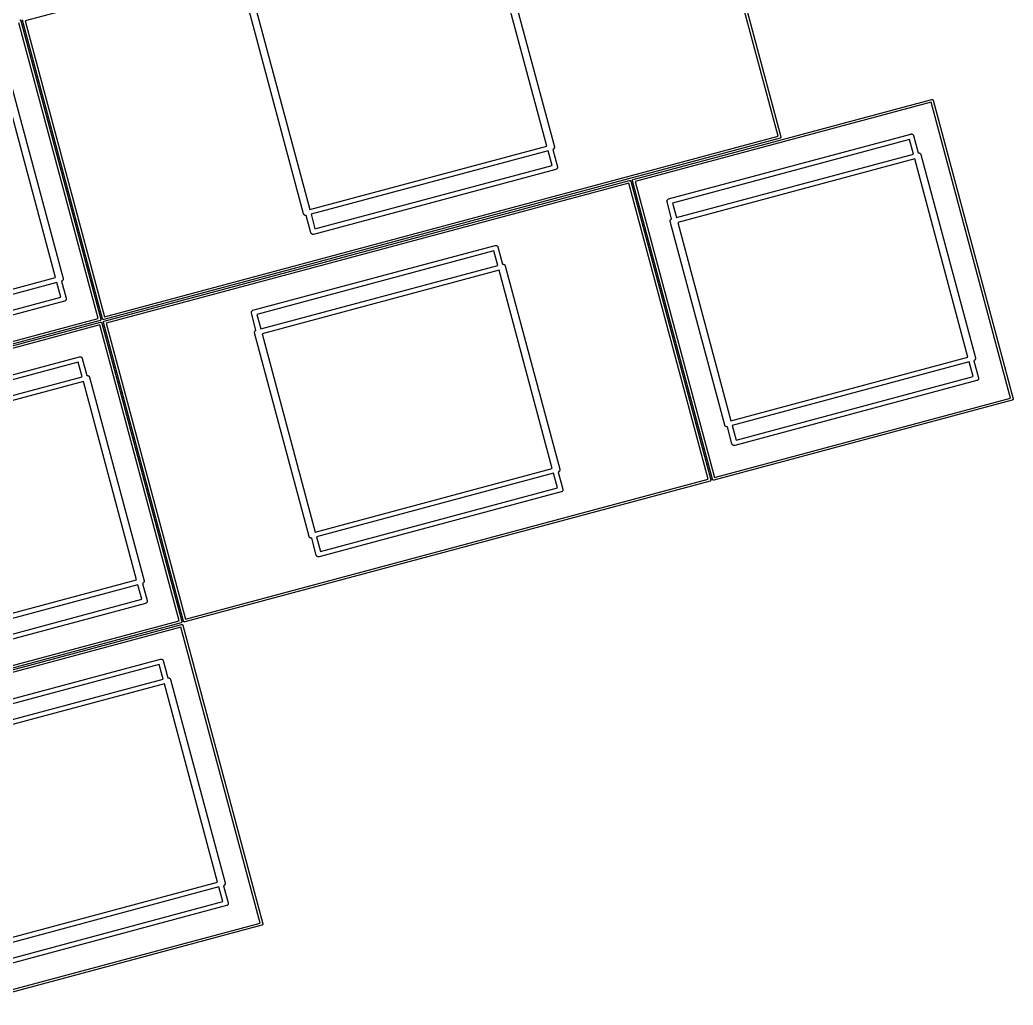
# Model space of a CAD drawing. Extents: x -24 to 329, y -138 to -2.
# Drawn here: x 268.5 to 328.9, y -108.4 to -48.4 of the extents above; entities that cross this region are included whole.
import ezdxf

# ---------------------------------------------------------------- set-up
doc = ezdxf.new("R2010")
doc.units = 0
doc.header["$MEASUREMENT"] = 0
doc.layers.add('BLACK', color=7, linetype='CONTINUOUS')

msp = doc.modelspace()

# ---------------------------------------------------------------- linework, layer by layer
at = {"layer": 'BLACK', "linetype": 'CONTINUOUS'}
for p, q in [((309.814, -37.4784), (268.802, -48.4675)), ((314.639, -55.4868), (309.814, -37.4784)), ((309.939, -37.359), (314.808, -55.5274)), ((300.553, -56.0808), (297.318, -44.0067)), ((297.691, -43.7379), (301.011, -56.1271)), ((285.749, -60.2164), (282.43, -47.8272)), ((282.887, -47.8735), (286.123, -59.9476)), ((273.236, -66.5807), (268.41, -48.5724)), ((268.471, -48.402), (268.478, -48.4037)), ((268.478, -48.4037), (268.484, -48.4043)), ((268.484, -48.4043), (268.49, -48.4072)), ((268.49, -48.4072), (268.497, -48.4089)), ((268.497, -48.4089), (268.503, -48.4128)), ((268.503, -48.4128), (268.509, -48.4157)), ((268.509, -48.4157), (268.513, -48.4205)), ((268.513, -48.4205), (268.519, -48.4244)), ((268.519, -48.4244), (268.523, -48.4299)), ((268.523, -48.4299), (268.528, -48.4347)), ((268.528, -48.4347), (268.531, -48.4408)), ((268.531, -48.4408), (268.534, -48.4464)), ((268.534, -48.4464), (268.536, -48.4529)), ((268.536, -48.4529), (268.536, -48.4529)), ((268.536, -48.4529), (273.404, -66.6213)), ((268.631, -48.4069), (268.633, -48.4004)), ((268.632, -48.4137), (268.631, -48.4069)), ((268.631, -48.4204), (268.632, -48.4137)), ((268.633, -48.4269), (268.631, -48.4204)), ((273.501, -66.5954), (268.633, -48.4269)), ((268.633, -48.4269), (268.633, -48.4269)), ((268.802, -48.4675), (273.627, -66.4759)), ((267.79, -51.75), (271.11, -64.1392)), ((270.652, -64.0929), (267.417, -52.0188)), ((305.816, -58.114), (323.984, -53.2457)), ((323.943, -53.4144), (305.935, -58.2397)), ((328.769, -71.4227), (323.943, -53.4144)), ((323.984, -53.2457), (323.991, -53.244)), ((323.984, -53.2457), (323.984, -53.2457)), ((323.991, -53.244), (323.997, -53.2446)), ((323.997, -53.2446), (324.004, -53.244)), ((324.004, -53.244), (324.011, -53.2457)), ((324.011, -53.2457), (324.017, -53.2463)), ((324.017, -53.2463), (324.023, -53.2492)), ((324.023, -53.2492), (324.03, -53.251)), ((324.03, -53.251), (324.036, -53.2548)), ((324.036, -53.2548), (324.042, -53.2577)), ((324.042, -53.2577), (324.046, -53.2625)), ((324.046, -53.2625), (324.052, -53.2664)), ((324.052, -53.2664), (324.056, -53.2719)), ((324.056, -53.2719), (324.061, -53.2767)), ((324.061, -53.2767), (324.064, -53.2828)), ((324.064, -53.2828), (324.067, -53.2884)), ((324.067, -53.2884), (324.069, -53.2949)), ((324.069, -53.2949), (324.069, -53.2949)), ((324.069, -53.2949), (328.937, -71.4633)), ((314.758, -55.6125), (273.586, -66.6445)), ((273.627, -66.4759), (314.639, -55.4868)), ((307.968, -59.3016), (322.714, -55.3504)), ((314.765, -55.6108), (314.758, -55.6125)), ((314.758, -55.6125), (314.758, -55.6125)), ((314.771, -55.6069), (314.765, -55.6108)), ((314.777, -55.604), (314.771, -55.6069)), ((314.781, -55.5992), (314.777, -55.604)), ((314.787, -55.5954), (314.781, -55.5992)), ((314.791, -55.5898), (314.787, -55.5954)), ((314.796, -55.585), (314.791, -55.5898)), ((314.799, -55.5789), (314.796, -55.585)), ((314.802, -55.5734), (314.799, -55.5789)), ((314.804, -55.5668), (314.802, -55.5734)), ((314.807, -55.5607), (314.804, -55.5668)), ((314.808, -55.5539), (314.807, -55.5607)), ((314.808, -55.5274), (314.808, -55.5274)), ((314.808, -55.5274), (314.809, -55.5339)), ((314.809, -55.5474), (314.808, -55.5539)), ((314.809, -55.5339), (314.809, -55.5407)), ((314.809, -55.5407), (314.809, -55.5474)), ((322.714, -55.3504), (322.727, -55.3469)), ((322.714, -55.3504), (322.714, -55.3504)), ((322.727, -55.3469), (322.74, -55.3481)), ((322.74, -55.3481), (322.753, -55.3469)), ((322.753, -55.3469), (322.766, -55.3504)), ((322.766, -55.3504), (322.779, -55.3515)), ((322.779, -55.3515), (322.792, -55.3572)), ((322.792, -55.3572), (322.804, -55.3606)), ((322.804, -55.3606), (322.815, -55.3683)), ((322.815, -55.3683), (322.827, -55.3739)), ((322.827, -55.3739), (322.837, -55.3833)), ((322.837, -55.3833), (322.848, -55.391)), ((322.848, -55.391), (322.855, -55.4019)), ((322.855, -55.4019), (322.865, -55.4113)), ((322.865, -55.4113), (322.87, -55.4234)), ((322.87, -55.4234), (322.878, -55.4343)), ((322.878, -55.4343), (322.882, -55.4472)), ((322.882, -55.4472), (322.882, -55.4472)), ((322.882, -55.4472), (323.162, -56.4934)), ((286.123, -59.9476), (300.553, -56.0808)), ((300.993, -56.2285), (300.988, -56.2406)), ((301.001, -56.2176), (300.993, -56.2285)), ((301.004, -56.2047), (301.001, -56.2176)), ((301.01, -56.1927), (301.004, -56.2047)), ((301.011, -56.1794), (301.01, -56.1927)), ((301.011, -56.1271), (301.011, -56.1271)), ((301.011, -56.1271), (301.014, -56.14)), ((301.014, -56.1665), (301.011, -56.1794)), ((301.014, -56.14), (301.013, -56.1532)), ((301.013, -56.1532), (301.014, -56.1665)), ((322.634, -55.6824), (308.203, -59.5491)), ((322.872, -56.571), (322.634, -55.6824)), ((300.631, -56.3706), (286.2, -60.2374)), ((300.869, -57.2592), (300.631, -56.3706)), ((300.927, -56.2913), (300.921, -56.2929)), ((300.921, -56.2929), (301.201, -57.3392)), ((300.938, -56.2836), (300.927, -56.2913)), ((300.95, -56.278), (300.938, -56.2836)), ((300.96, -56.2686), (300.95, -56.278)), ((300.97, -56.2609), (300.96, -56.2686)), ((300.978, -56.25), (300.97, -56.2609)), ((300.988, -56.2406), (300.978, -56.25)), ((308.441, -60.4378), (322.872, -56.571)), ((323.162, -56.4934), (323.168, -56.4917)), ((323.168, -56.4917), (323.181, -56.4929)), ((323.181, -56.4929), (323.195, -56.4917)), ((323.195, -56.4917), (323.208, -56.4952)), ((323.208, -56.4952), (323.221, -56.4963)), ((323.221, -56.4963), (323.233, -56.502)), ((323.233, -56.502), (323.246, -56.5054)), ((323.246, -56.5054), (323.257, -56.5131)), ((323.257, -56.5131), (323.269, -56.5187)), ((323.269, -56.5187), (323.278, -56.5281)), ((323.278, -56.5281), (323.289, -56.5358)), ((323.289, -56.5358), (323.297, -56.5467)), ((323.297, -56.5467), (323.306, -56.5561)), ((323.306, -56.5561), (323.312, -56.5682)), ((323.312, -56.5682), (323.319, -56.5791)), ((323.319, -56.5791), (323.323, -56.592)), ((323.323, -56.592), (323.323, -56.592)), ((323.323, -56.592), (326.643, -68.9812)), ((286.438, -61.126), (300.869, -57.2592)), ((301.191, -57.4297), (301.183, -57.4406)), ((301.194, -57.4168), (301.191, -57.4297)), ((301.2, -57.4047), (301.194, -57.4168)), ((301.201, -57.3915), (301.2, -57.4047)), ((301.201, -57.3392), (301.201, -57.3392)), ((301.201, -57.3392), (301.205, -57.352)), ((301.205, -57.3786), (301.201, -57.3915)), ((301.205, -57.352), (301.204, -57.3653)), ((301.204, -57.3653), (301.205, -57.3786)), ((322.95, -56.8608), (308.519, -60.7276)), ((326.185, -68.9349), (322.95, -56.8608)), ((301.104, -57.5068), (286.358, -61.458)), ((301.117, -57.5034), (301.104, -57.5068)), ((301.104, -57.5068), (301.104, -57.5068)), ((301.128, -57.4957), (301.117, -57.5034)), ((301.14, -57.4901), (301.128, -57.4957)), ((301.15, -57.4807), (301.14, -57.4901)), ((301.161, -57.473), (301.15, -57.4807)), ((301.168, -57.4621), (301.161, -57.473)), ((301.178, -57.4527), (301.168, -57.4621)), ((301.183, -57.4406), (301.178, -57.4527)), ((273.613, -66.7427), (305.584, -58.1759)), ((305.544, -58.3446), (273.732, -66.8684)), ((310.369, -76.3529), (305.544, -58.3446)), ((305.584, -58.1759), (305.591, -58.1742)), ((305.584, -58.1759), (305.584, -58.1759)), ((305.591, -58.1742), (305.598, -58.1748)), ((305.598, -58.1748), (305.604, -58.1742)), ((305.604, -58.1742), (305.611, -58.1759)), ((305.611, -58.1759), (305.618, -58.1765)), ((305.618, -58.1765), (305.624, -58.1794)), ((305.624, -58.1794), (305.63, -58.1811)), ((305.63, -58.1811), (305.636, -58.185)), ((305.636, -58.185), (305.642, -58.1879)), ((305.642, -58.1879), (305.647, -58.1927)), ((305.647, -58.1927), (305.652, -58.1965)), ((305.652, -58.1965), (305.656, -58.2021)), ((305.656, -58.2021), (305.661, -58.2069)), ((305.661, -58.2069), (305.664, -58.213)), ((305.664, -58.213), (305.668, -58.2186)), ((305.668, -58.2186), (305.669, -58.2251)), ((305.669, -58.2251), (305.669, -58.2251)), ((305.669, -58.2251), (310.538, -76.3935)), ((305.765, -58.1791), (305.766, -58.1726)), ((305.765, -58.1858), (305.765, -58.1791)), ((305.765, -58.1926), (305.765, -58.1858)), ((305.766, -58.1991), (305.765, -58.1926)), ((305.766, -58.1726), (305.767, -58.1658)), ((310.635, -76.3675), (305.766, -58.1991)), ((305.766, -58.1991), (305.766, -58.1991)), ((305.767, -58.1658), (305.77, -58.1597)), ((305.77, -58.1597), (305.772, -58.1531)), ((305.772, -58.1531), (305.775, -58.1476)), ((305.775, -58.1476), (305.778, -58.1415)), ((305.778, -58.1415), (305.783, -58.1367)), ((305.783, -58.1367), (305.787, -58.1311)), ((305.787, -58.1311), (305.793, -58.1272)), ((305.793, -58.1272), (305.797, -58.1225)), ((305.797, -58.1225), (305.803, -58.1196)), ((305.803, -58.1196), (305.809, -58.1157)), ((305.809, -58.1157), (305.816, -58.114)), ((305.816, -58.114), (305.816, -58.114)), ((305.935, -58.2397), (310.76, -76.2481)), ((307.868, -59.4298), (307.871, -59.4169)), ((307.869, -59.4431), (307.868, -59.4298)), ((307.868, -59.4563), (307.869, -59.4431)), ((307.871, -59.4692), (307.868, -59.4563)), ((307.871, -59.4169), (307.872, -59.4037)), ((308.151, -60.5154), (307.871, -59.4692)), ((307.871, -59.4692), (307.871, -59.4692)), ((307.872, -59.4037), (307.878, -59.3916)), ((307.878, -59.3916), (307.881, -59.3787)), ((307.881, -59.3787), (307.889, -59.3678)), ((307.889, -59.3678), (307.895, -59.3557)), ((307.895, -59.3557), (307.904, -59.3463)), ((307.904, -59.3463), (307.912, -59.3354)), ((307.912, -59.3354), (307.923, -59.3277)), ((307.923, -59.3277), (307.932, -59.3183)), ((307.932, -59.3183), (307.944, -59.3127)), ((307.944, -59.3127), (307.955, -59.305)), ((307.955, -59.305), (307.968, -59.3016)), ((307.968, -59.3016), (307.968, -59.3016)), ((308.203, -59.5491), (308.441, -60.4378)), ((285.753, -60.2293), (285.749, -60.2164)), ((285.749, -60.2164), (285.749, -60.2164)), ((285.76, -60.2402), (285.753, -60.2293)), ((285.766, -60.2523), (285.76, -60.2402)), ((285.776, -60.2617), (285.766, -60.2523)), ((285.783, -60.2726), (285.776, -60.2617)), ((285.794, -60.2803), (285.783, -60.2726)), ((285.804, -60.2897), (285.794, -60.2803)), ((285.816, -60.2953), (285.804, -60.2897)), ((285.827, -60.303), (285.816, -60.2953)), ((285.839, -60.3064), (285.827, -60.303)), ((285.851, -60.3121), (285.839, -60.3064)), ((285.865, -60.3132), (285.851, -60.3121)), ((285.878, -60.3167), (285.865, -60.3132)), ((285.891, -60.3155), (285.878, -60.3167)), ((285.904, -60.3167), (285.891, -60.3155)), ((285.91, -60.315), (285.904, -60.3167)), ((286.191, -61.3612), (285.91, -60.315)), ((286.2, -60.2374), (286.438, -61.126)), ((308.058, -60.6419), (308.061, -60.629)), ((308.059, -60.6551), (308.058, -60.6419)), ((308.058, -60.6684), (308.059, -60.6551)), ((308.061, -60.6813), (308.058, -60.6684)), ((308.061, -60.629), (308.062, -60.6157)), ((311.381, -73.0705), (308.061, -60.6813)), ((308.061, -60.6813), (308.061, -60.6813)), ((308.062, -60.6157), (308.068, -60.6036)), ((308.068, -60.6036), (308.071, -60.5908)), ((308.071, -60.5908), (308.079, -60.5799)), ((308.079, -60.5799), (308.085, -60.5678)), ((308.085, -60.5678), (308.094, -60.5584)), ((308.094, -60.5584), (308.102, -60.5474)), ((308.102, -60.5474), (308.113, -60.5398)), ((308.113, -60.5398), (308.122, -60.5304)), ((308.122, -60.5304), (308.134, -60.5248)), ((308.134, -60.5248), (308.145, -60.5171)), ((308.145, -60.5171), (308.151, -60.5154)), ((308.519, -60.7276), (311.754, -72.8016)), ((286.194, -61.3741), (286.191, -61.3612)), ((286.191, -61.3612), (286.191, -61.3612)), ((286.202, -61.385), (286.194, -61.3741)), ((286.207, -61.3971), (286.202, -61.385)), ((286.217, -61.4065), (286.207, -61.3971)), ((286.225, -61.4174), (286.217, -61.4065)), ((286.235, -61.4251), (286.225, -61.4174)), ((286.245, -61.4345), (286.235, -61.4251)), ((286.257, -61.4401), (286.245, -61.4345)), ((286.268, -61.4478), (286.257, -61.4401)), ((286.281, -61.4512), (286.268, -61.4478)), ((286.293, -61.4568), (286.281, -61.4512)), ((286.306, -61.458), (286.293, -61.4568)), ((286.319, -61.4614), (286.306, -61.458)), ((286.332, -61.4603), (286.319, -61.4614)), ((286.345, -61.4614), (286.332, -61.4603)), ((286.358, -61.458), (286.345, -61.4614)), ((286.358, -61.458), (286.358, -61.458)), ((282.667, -66.081), (297.413, -62.1298)), ((297.413, -62.1298), (297.426, -62.1264)), ((297.413, -62.1298), (297.413, -62.1298)), ((297.426, -62.1264), (297.439, -62.1275)), ((297.439, -62.1275), (297.452, -62.1264)), ((297.452, -62.1264), (297.465, -62.1298)), ((297.465, -62.1298), (297.478, -62.131)), ((297.478, -62.131), (297.49, -62.1366)), ((297.49, -62.1366), (297.503, -62.1401)), ((297.503, -62.1401), (297.514, -62.1477)), ((297.514, -62.1477), (297.526, -62.1533)), ((297.526, -62.1533), (297.536, -62.1628)), ((297.536, -62.1628), (297.547, -62.1704)), ((297.547, -62.1704), (297.554, -62.1813)), ((297.554, -62.1813), (297.564, -62.1908)), ((297.564, -62.1908), (297.569, -62.2028)), ((297.569, -62.2028), (297.577, -62.2137)), ((297.577, -62.2137), (297.58, -62.2266)), ((297.58, -62.2266), (297.58, -62.2266)), ((297.58, -62.2266), (297.861, -63.2728)), ((297.333, -62.4618), (282.902, -66.3286)), ((297.571, -63.3505), (297.333, -62.4618)), ((283.14, -67.2172), (297.571, -63.3505)), ((297.861, -63.2728), (297.867, -63.2712)), ((297.867, -63.2712), (297.88, -63.2723)), ((297.88, -63.2723), (297.893, -63.2712)), ((297.893, -63.2712), (297.906, -63.2746)), ((297.906, -63.2746), (297.92, -63.2758)), ((297.92, -63.2758), (297.932, -63.2814)), ((297.932, -63.2814), (297.945, -63.2849)), ((297.945, -63.2849), (297.955, -63.2925)), ((297.955, -63.2925), (297.968, -63.2981)), ((297.968, -63.2981), (297.977, -63.3076)), ((297.977, -63.3076), (297.988, -63.3152)), ((297.988, -63.3152), (297.995, -63.3261)), ((297.995, -63.3261), (298.005, -63.3355)), ((298.005, -63.3355), (298.011, -63.3476)), ((298.011, -63.3476), (298.018, -63.3585)), ((298.018, -63.3585), (298.022, -63.3714)), ((298.022, -63.3714), (298.022, -63.3714)), ((298.022, -63.3714), (301.341, -75.7606)), ((297.649, -63.6403), (283.218, -67.507)), ((300.884, -75.7143), (297.649, -63.6403)), ((256.221, -67.9596), (270.652, -64.0929)), ((270.73, -64.3827), (256.299, -68.2494)), ((270.968, -65.2713), (270.73, -64.3827)), ((271.026, -64.3033), (271.019, -64.305)), ((271.019, -64.305), (271.3, -65.3512)), ((271.037, -64.2957), (271.026, -64.3033)), ((271.049, -64.2901), (271.037, -64.2957)), ((271.058, -64.2806), (271.049, -64.2901)), ((271.069, -64.273), (271.058, -64.2806)), ((271.077, -64.2621), (271.069, -64.273)), ((271.086, -64.2527), (271.077, -64.2621)), ((271.092, -64.2406), (271.086, -64.2527)), ((271.099, -64.2297), (271.092, -64.2406)), ((271.103, -64.2168), (271.099, -64.2297)), ((271.108, -64.2047), (271.103, -64.2168)), ((271.11, -64.1914), (271.108, -64.2047)), ((271.11, -64.1392), (271.11, -64.1392)), ((271.11, -64.1392), (271.113, -64.152)), ((271.113, -64.1786), (271.11, -64.1914)), ((271.113, -64.152), (271.112, -64.1653)), ((271.112, -64.1653), (271.113, -64.1786)), ((256.537, -69.1381), (270.968, -65.2713)), ((271.203, -65.5189), (256.457, -69.4701)), ((271.216, -65.5154), (271.203, -65.5189)), ((271.203, -65.5189), (271.203, -65.5189)), ((271.227, -65.5078), (271.216, -65.5154)), ((271.239, -65.5021), (271.227, -65.5078)), ((271.248, -65.4927), (271.239, -65.5021)), ((271.259, -65.4851), (271.248, -65.4927)), ((271.267, -65.4742), (271.259, -65.4851)), ((271.276, -65.4647), (271.267, -65.4742)), ((271.282, -65.4527), (271.276, -65.4647)), ((271.29, -65.4417), (271.282, -65.4527)), ((271.293, -65.4289), (271.29, -65.4417)), ((271.299, -65.4168), (271.293, -65.4289)), ((271.3, -65.4035), (271.299, -65.4168)), ((271.3, -65.3512), (271.3, -65.3512)), ((271.3, -65.3512), (271.303, -65.3641)), ((271.303, -65.3907), (271.3, -65.4035)), ((271.303, -65.3641), (271.302, -65.3774)), ((271.302, -65.3774), (271.303, -65.3907)), ((282.566, -66.2092), (282.57, -66.1964)), ((282.568, -66.2225), (282.566, -66.2092)), ((282.566, -66.2358), (282.568, -66.2225)), ((282.57, -66.2487), (282.566, -66.2358)), ((282.57, -66.1964), (282.571, -66.1831)), ((282.85, -67.2949), (282.57, -66.2487)), ((282.57, -66.2487), (282.57, -66.2487)), ((282.571, -66.1831), (282.577, -66.171)), ((282.577, -66.171), (282.58, -66.1581)), ((282.58, -66.1581), (282.588, -66.1472)), ((282.588, -66.1472), (282.593, -66.1352)), ((282.593, -66.1352), (282.603, -66.1257)), ((282.603, -66.1257), (282.61, -66.1148)), ((282.61, -66.1148), (282.621, -66.1072)), ((282.621, -66.1072), (282.631, -66.0978)), ((282.631, -66.0978), (282.643, -66.0921)), ((282.643, -66.0921), (282.654, -66.0845)), ((282.654, -66.0845), (282.667, -66.081)), ((282.667, -66.081), (282.667, -66.081)), ((282.902, -66.3286), (283.14, -67.2172)), ((273.355, -66.7065), (255.187, -71.5747)), ((255.213, -71.6728), (273.382, -66.8046)), ((255.227, -71.4061), (273.236, -66.5807)), ((273.341, -66.9733), (255.333, -71.7986)), ((278.166, -84.9816), (273.341, -66.9733)), ((273.362, -66.7047), (273.355, -66.7065)), ((273.355, -66.7065), (273.355, -66.7065)), ((273.367, -66.7009), (273.362, -66.7047)), ((273.373, -66.698), (273.367, -66.7009)), ((273.378, -66.6932), (273.373, -66.698)), ((273.384, -66.6893), (273.378, -66.6932)), ((273.382, -66.8046), (273.388, -66.8029)), ((273.382, -66.8046), (273.382, -66.8046)), ((273.388, -66.6838), (273.384, -66.6893)), ((273.392, -66.679), (273.388, -66.6838)), ((273.388, -66.8029), (273.395, -66.8035)), ((273.395, -66.6729), (273.392, -66.679)), ((273.399, -66.6673), (273.395, -66.6729)), ((273.395, -66.8035), (273.402, -66.8029)), ((273.401, -66.6608), (273.399, -66.6673)), ((273.404, -66.6546), (273.401, -66.6608)), ((273.402, -66.8029), (273.408, -66.8046)), ((273.404, -66.6213), (273.404, -66.6213)), ((273.404, -66.6213), (273.406, -66.6279)), ((273.406, -66.6414), (273.404, -66.6479)), ((273.404, -66.6479), (273.404, -66.6546)), ((273.406, -66.6279), (273.406, -66.6346)), ((273.406, -66.6346), (273.406, -66.6414)), ((273.408, -66.8046), (273.415, -66.8052)), ((273.415, -66.8052), (273.421, -66.8081)), ((273.421, -66.8081), (273.428, -66.8098)), ((273.428, -66.8098), (273.433, -66.8137)), ((273.433, -66.8137), (273.439, -66.8166)), ((273.439, -66.8166), (273.444, -66.8214)), ((273.444, -66.8214), (273.45, -66.8252)), ((273.45, -66.8252), (273.453, -66.8308)), ((273.453, -66.8308), (273.458, -66.8356)), ((273.458, -66.8356), (273.461, -66.8417)), ((273.461, -66.8417), (273.465, -66.8473)), ((273.465, -66.8473), (273.467, -66.8538)), ((273.467, -66.8538), (273.467, -66.8538)), ((273.467, -66.8538), (278.335, -85.0222)), ((273.503, -66.6019), (273.501, -66.5954)), ((273.501, -66.5954), (273.501, -66.5954)), ((273.507, -66.6074), (273.503, -66.6019)), ((273.51, -66.6136), (273.507, -66.6074)), ((273.515, -66.6184), (273.51, -66.6136)), ((273.518, -66.6239), (273.515, -66.6184)), ((273.524, -66.6278), (273.518, -66.6239)), ((273.529, -66.6326), (273.524, -66.6278)), ((273.535, -66.6354), (273.529, -66.6326)), ((273.541, -66.6393), (273.535, -66.6354)), ((273.547, -66.6411), (273.541, -66.6393)), ((273.553, -66.6439), (273.547, -66.6411)), ((273.56, -66.6445), (273.553, -66.6439)), ((273.566, -66.6463), (273.56, -66.6445)), ((273.562, -66.8078), (273.564, -66.8013)), ((273.562, -66.8145), (273.562, -66.8078)), ((273.562, -66.8213), (273.562, -66.8145)), ((273.564, -66.8278), (273.562, -66.8213)), ((273.564, -66.7945), (273.567, -66.7884)), ((273.564, -66.8013), (273.564, -66.7945)), ((278.432, -84.9962), (273.564, -66.8278)), ((273.564, -66.8278), (273.564, -66.8278)), ((273.573, -66.6457), (273.566, -66.6463)), ((273.567, -66.7884), (273.569, -66.7818)), ((273.569, -66.7818), (273.573, -66.7763)), ((273.58, -66.6463), (273.573, -66.6457)), ((273.573, -66.7763), (273.576, -66.7702)), ((273.576, -66.7702), (273.58, -66.7654)), ((273.586, -66.6445), (273.58, -66.6463)), ((273.58, -66.7654), (273.584, -66.7598)), ((273.584, -66.7598), (273.59, -66.756)), ((273.586, -66.6445), (273.586, -66.6445)), ((273.59, -66.756), (273.595, -66.7512)), ((273.595, -66.7512), (273.601, -66.7483)), ((273.601, -66.7483), (273.606, -66.7444)), ((273.606, -66.7444), (273.613, -66.7427)), ((273.613, -66.7427), (273.613, -66.7427)), ((273.732, -66.8684), (278.558, -84.8768)), ((282.757, -67.4213), (282.76, -67.4085)), ((282.758, -67.4346), (282.757, -67.4213)), ((282.757, -67.4479), (282.758, -67.4346)), ((282.76, -67.4607), (282.757, -67.4479)), ((282.76, -67.4085), (282.761, -67.3952)), ((286.08, -79.8499), (282.76, -67.4607)), ((282.76, -67.4607), (282.76, -67.4607)), ((282.761, -67.3952), (282.767, -67.3831)), ((282.767, -67.3831), (282.77, -67.3702)), ((282.77, -67.3702), (282.778, -67.3593)), ((282.778, -67.3593), (282.784, -67.3472)), ((282.784, -67.3472), (282.793, -67.3378)), ((282.793, -67.3378), (282.801, -67.3269)), ((282.801, -67.3269), (282.812, -67.3192)), ((282.812, -67.3192), (282.821, -67.3098)), ((282.821, -67.3098), (282.833, -67.3042)), ((282.833, -67.3042), (282.844, -67.2966)), ((282.844, -67.2966), (282.85, -67.2949)), ((283.218, -67.507), (286.453, -79.5811)), ((257.365, -72.8605), (272.111, -68.9093)), ((272.111, -68.9093), (272.124, -68.9058)), ((272.111, -68.9093), (272.111, -68.9093)), ((272.124, -68.9058), (272.138, -68.907)), ((272.138, -68.907), (272.151, -68.9058)), ((272.151, -68.9058), (272.164, -68.9093)), ((272.164, -68.9093), (272.177, -68.9104)), ((272.177, -68.9104), (272.189, -68.9161)), ((272.189, -68.9161), (272.202, -68.9195)), ((272.202, -68.9195), (272.213, -68.9272)), ((272.032, -69.2413), (257.601, -73.108)), ((272.27, -70.1299), (272.032, -69.2413)), ((272.213, -68.9272), (272.225, -68.9328)), ((272.225, -68.9328), (272.234, -68.9422)), ((272.234, -68.9422), (272.245, -68.9499)), ((272.245, -68.9499), (272.253, -68.9608)), ((272.253, -68.9608), (272.262, -68.9702)), ((272.262, -68.9702), (272.268, -68.9823)), ((272.268, -68.9823), (272.276, -68.9932)), ((272.276, -68.9932), (272.279, -69.0061)), ((272.279, -69.0061), (272.279, -69.0061)), ((272.279, -69.0061), (272.559, -70.0523)), ((311.754, -72.8016), (326.185, -68.9349)), ((326.263, -69.2247), (311.832, -73.0914)), ((326.501, -70.1133), (326.263, -69.2247)), ((326.559, -69.1453), (326.552, -69.147)), ((326.552, -69.147), (326.833, -70.1932)), ((326.57, -69.1377), (326.559, -69.1453)), ((326.582, -69.1321), (326.57, -69.1377)), ((326.591, -69.1226), (326.582, -69.1321)), ((326.602, -69.115), (326.591, -69.1226)), ((326.61, -69.1041), (326.602, -69.115)), ((326.619, -69.0947), (326.61, -69.1041)), ((326.625, -69.0826), (326.619, -69.0947)), ((326.632, -69.0717), (326.625, -69.0826)), ((326.636, -69.0588), (326.632, -69.0717)), ((326.641, -69.0467), (326.636, -69.0588)), ((326.643, -69.0334), (326.641, -69.0467)), ((326.643, -68.9812), (326.643, -68.9812)), ((326.643, -68.9812), (326.646, -68.994)), ((326.646, -69.0206), (326.643, -69.0334)), ((326.646, -68.994), (326.645, -69.0073)), ((326.645, -69.0073), (326.646, -69.0206)), ((257.839, -73.9967), (272.27, -70.1299)), ((272.559, -70.0523), (272.566, -70.0506)), ((272.566, -70.0506), (272.579, -70.0518)), ((272.579, -70.0518), (272.592, -70.0506)), ((272.592, -70.0506), (272.605, -70.0541)), ((272.605, -70.0541), (272.618, -70.0552)), ((272.618, -70.0552), (272.63, -70.0608)), ((272.63, -70.0608), (272.643, -70.0643)), ((272.643, -70.0643), (272.654, -70.0719)), ((272.654, -70.0719), (272.666, -70.0776)), ((272.666, -70.0776), (272.676, -70.087)), ((272.676, -70.087), (272.687, -70.0946)), ((272.687, -70.0946), (272.694, -70.1056)), ((272.694, -70.1056), (272.704, -70.115)), ((272.704, -70.115), (272.709, -70.127)), ((272.709, -70.127), (272.717, -70.138)), ((312.07, -73.9801), (326.501, -70.1133)), ((272.347, -70.4197), (257.916, -74.2865)), ((275.583, -82.4938), (272.347, -70.4197)), ((272.717, -70.138), (272.72, -70.1508)), ((272.72, -70.1508), (272.72, -70.1508)), ((272.72, -70.1508), (276.04, -82.54)), ((326.736, -70.3609), (311.99, -74.3121)), ((326.749, -70.3574), (326.736, -70.3609)), ((326.736, -70.3609), (326.736, -70.3609)), ((326.76, -70.3498), (326.749, -70.3574)), ((326.772, -70.3442), (326.76, -70.3498)), ((326.781, -70.3347), (326.772, -70.3442)), ((326.792, -70.3271), (326.781, -70.3347)), ((326.8, -70.3162), (326.792, -70.3271)), ((326.809, -70.3067), (326.8, -70.3162)), ((326.815, -70.2947), (326.809, -70.3067)), ((326.822, -70.2838), (326.815, -70.2947)), ((326.826, -70.2709), (326.822, -70.2838)), ((326.832, -70.2588), (326.826, -70.2709)), ((326.833, -70.2455), (326.832, -70.2588)), ((326.833, -70.1932), (326.833, -70.1932)), ((326.833, -70.1932), (326.836, -70.2061)), ((326.836, -70.2327), (326.833, -70.2455)), ((326.836, -70.2061), (326.835, -70.2194)), ((326.835, -70.2194), (326.836, -70.2327)), ((328.888, -71.5485), (310.72, -76.4167)), ((310.76, -76.2481), (328.769, -71.4227)), ((328.895, -71.5467), (328.888, -71.5485)), ((328.888, -71.5485), (328.888, -71.5485)), ((328.9, -71.5429), (328.895, -71.5467)), ((328.906, -71.54), (328.9, -71.5429)), ((328.911, -71.5352), (328.906, -71.54)), ((328.917, -71.5313), (328.911, -71.5352)), ((328.921, -71.5258), (328.917, -71.5313)), ((328.925, -71.521), (328.921, -71.5258)), ((328.928, -71.5149), (328.925, -71.521)), ((328.932, -71.5093), (328.928, -71.5149)), ((328.934, -71.5028), (328.932, -71.5093)), ((328.937, -71.4966), (328.934, -71.5028)), ((328.937, -71.4633), (328.937, -71.4633)), ((328.937, -71.4633), (328.939, -71.4699)), ((328.939, -71.4834), (328.937, -71.4899)), ((328.937, -71.4899), (328.937, -71.4966)), ((328.939, -71.4699), (328.939, -71.4766)), ((328.939, -71.4766), (328.939, -71.4834)), ((311.384, -73.0834), (311.381, -73.0705)), ((311.381, -73.0705), (311.381, -73.0705)), ((311.392, -73.0943), (311.384, -73.0834)), ((311.398, -73.1064), (311.392, -73.0943)), ((311.407, -73.1158), (311.398, -73.1064)), ((311.415, -73.1267), (311.407, -73.1158)), ((311.426, -73.1343), (311.415, -73.1267)), ((311.435, -73.1438), (311.426, -73.1343)), ((311.447, -73.1494), (311.435, -73.1438)), ((311.458, -73.157), (311.447, -73.1494)), ((311.471, -73.1605), (311.458, -73.157)), ((311.832, -73.0914), (312.07, -73.9801)), ((311.483, -73.1661), (311.471, -73.1605)), ((311.496, -73.1673), (311.483, -73.1661)), ((311.509, -73.1707), (311.496, -73.1673)), ((311.522, -73.1696), (311.509, -73.1707)), ((311.536, -73.1707), (311.522, -73.1696)), ((311.542, -73.1691), (311.536, -73.1707)), ((311.822, -74.2153), (311.542, -73.1691)), ((311.826, -74.2282), (311.822, -74.2153)), ((311.822, -74.2153), (311.822, -74.2153)), ((311.833, -74.2391), (311.826, -74.2282)), ((311.839, -74.2511), (311.833, -74.2391)), ((311.848, -74.2606), (311.839, -74.2511)), ((311.856, -74.2715), (311.848, -74.2606)), ((311.867, -74.2791), (311.856, -74.2715)), ((311.876, -74.2886), (311.867, -74.2791)), ((311.888, -74.2942), (311.876, -74.2886)), ((311.899, -74.3018), (311.888, -74.2942)), ((311.912, -74.3053), (311.899, -74.3018)), ((311.924, -74.3109), (311.912, -74.3053)), ((311.938, -74.3121), (311.924, -74.3109)), ((311.95, -74.3155), (311.938, -74.3121)), ((311.964, -74.3144), (311.95, -74.3155)), ((311.977, -74.3155), (311.964, -74.3144)), ((311.99, -74.3121), (311.977, -74.3155)), ((311.99, -74.3121), (311.99, -74.3121)), ((286.453, -79.5811), (300.884, -75.7143)), ((300.961, -76.0041), (286.53, -79.8709)), ((301.2, -76.8928), (300.961, -76.0041)), ((301.257, -75.9248), (301.251, -75.9265)), ((301.251, -75.9265), (301.531, -76.9727)), ((301.268, -75.9172), (301.257, -75.9248)), ((301.28, -75.9115), (301.268, -75.9172)), ((301.29, -75.9021), (301.28, -75.9115)), ((301.301, -75.8945), (301.29, -75.9021)), ((301.308, -75.8835), (301.301, -75.8945)), ((301.318, -75.8741), (301.308, -75.8835)), ((301.323, -75.862), (301.318, -75.8741)), ((301.331, -75.8511), (301.323, -75.862)), ((301.335, -75.8383), (301.331, -75.8511)), ((301.34, -75.8262), (301.335, -75.8383)), ((301.341, -75.8129), (301.34, -75.8262)), ((301.341, -75.7606), (301.341, -75.7606)), ((301.341, -75.7606), (301.345, -75.7735)), ((301.345, -75.8), (301.341, -75.8129)), ((301.345, -75.7735), (301.344, -75.7868)), ((301.344, -75.7868), (301.345, -75.8)), ((310.489, -76.4787), (278.517, -85.0454)), ((278.558, -84.8768), (310.369, -76.3529)), ((310.495, -76.4769), (310.489, -76.4787)), ((310.489, -76.4787), (310.489, -76.4787)), ((310.501, -76.473), (310.495, -76.4769)), ((310.507, -76.4702), (310.501, -76.473)), ((310.512, -76.4654), (310.507, -76.4702)), ((310.517, -76.4615), (310.512, -76.4654)), ((310.521, -76.456), (310.517, -76.4615)), ((310.526, -76.4512), (310.521, -76.456)), ((310.529, -76.445), (310.526, -76.4512)), ((310.532, -76.4395), (310.529, -76.445)), ((310.534, -76.433), (310.532, -76.4395)), ((310.537, -76.4268), (310.534, -76.433)), ((310.538, -76.4201), (310.537, -76.4268)), ((310.538, -76.3935), (310.538, -76.3935)), ((310.538, -76.3935), (310.539, -76.4001)), ((310.539, -76.4135), (310.538, -76.4201)), ((310.539, -76.4001), (310.539, -76.4068)), ((310.539, -76.4068), (310.539, -76.4135)), ((310.636, -76.3741), (310.635, -76.3675)), ((310.635, -76.3675), (310.635, -76.3675)), ((310.64, -76.3796), (310.636, -76.3741)), ((310.643, -76.3858), (310.64, -76.3796)), ((310.648, -76.3906), (310.643, -76.3858)), ((310.652, -76.3961), (310.648, -76.3906)), ((310.657, -76.4), (310.652, -76.3961)), ((310.662, -76.4048), (310.657, -76.4)), ((310.668, -76.4076), (310.662, -76.4048)), ((310.674, -76.4115), (310.668, -76.4076)), ((310.68, -76.4133), (310.674, -76.4115)), ((310.686, -76.4161), (310.68, -76.4133)), ((310.693, -76.4167), (310.686, -76.4161)), ((310.7, -76.4185), (310.693, -76.4167)), ((310.706, -76.4179), (310.7, -76.4185)), ((310.713, -76.4185), (310.706, -76.4179)), ((310.72, -76.4167), (310.713, -76.4185)), ((310.72, -76.4167), (310.72, -76.4167)), ((301.435, -77.1403), (286.689, -81.0915)), ((286.769, -80.7595), (301.2, -76.8928)), ((301.448, -77.1369), (301.435, -77.1403)), ((301.435, -77.1403), (301.435, -77.1403)), ((301.458, -77.1292), (301.448, -77.1369)), ((301.471, -77.1236), (301.458, -77.1292)), ((301.48, -77.1142), (301.471, -77.1236)), ((301.491, -77.1065), (301.48, -77.1142)), ((301.499, -77.0956), (301.491, -77.1065)), ((301.508, -77.0862), (301.499, -77.0956)), ((301.514, -77.0741), (301.508, -77.0862)), ((301.521, -77.0632), (301.514, -77.0741)), ((301.525, -77.0503), (301.521, -77.0632)), ((301.53, -77.0382), (301.525, -77.0503)), ((301.531, -77.025), (301.53, -77.0382)), ((301.531, -76.9727), (301.531, -76.9727)), ((301.531, -76.9727), (301.535, -76.9856)), ((301.535, -77.0121), (301.531, -77.025)), ((301.535, -76.9856), (301.534, -76.9988)), ((301.534, -76.9988), (301.535, -77.0121)), ((286.083, -79.8628), (286.08, -79.8499)), ((286.08, -79.8499), (286.08, -79.8499)), ((286.091, -79.8737), (286.083, -79.8628)), ((286.096, -79.8858), (286.091, -79.8737)), ((286.106, -79.8952), (286.096, -79.8858)), ((286.113, -79.9061), (286.106, -79.8952)), ((286.124, -79.9138), (286.113, -79.9061)), ((286.134, -79.9232), (286.124, -79.9138)), ((286.146, -79.9288), (286.134, -79.9232)), ((286.157, -79.9365), (286.146, -79.9288)), ((286.17, -79.9399), (286.157, -79.9365)), ((286.182, -79.9456), (286.17, -79.9399)), ((286.195, -79.9467), (286.182, -79.9456)), ((286.208, -79.9502), (286.195, -79.9467)), ((286.221, -79.949), (286.208, -79.9502)), ((286.234, -79.9502), (286.221, -79.949)), ((286.241, -79.9485), (286.234, -79.9502)), ((286.521, -80.9947), (286.241, -79.9485)), ((286.53, -79.8709), (286.769, -80.7595)), ((286.524, -81.0076), (286.521, -80.9947)), ((286.521, -80.9947), (286.521, -80.9947)), ((286.532, -81.0185), (286.524, -81.0076)), ((286.538, -81.0306), (286.532, -81.0185)), ((286.547, -81.04), (286.538, -81.0306)), ((286.555, -81.0509), (286.547, -81.04)), ((286.566, -81.0586), (286.555, -81.0509)), ((286.575, -81.068), (286.566, -81.0586)), ((286.587, -81.0736), (286.575, -81.068)), ((286.598, -81.0813), (286.587, -81.0736)), ((286.611, -81.0847), (286.598, -81.0813)), ((286.623, -81.0904), (286.611, -81.0847)), ((286.636, -81.0915), (286.623, -81.0904)), ((286.649, -81.095), (286.636, -81.0915)), ((286.662, -81.0938), (286.649, -81.095)), ((286.676, -81.095), (286.662, -81.0938)), ((286.689, -81.0915), (286.676, -81.095)), ((286.689, -81.0915), (286.689, -81.0915)), ((261.152, -86.3605), (275.583, -82.4938)), ((275.66, -82.7835), (261.229, -86.6503)), ((275.898, -83.6722), (275.66, -82.7835)), ((275.956, -82.7042), (275.95, -82.7059)), ((275.95, -82.7059), (276.23, -83.7521)), ((275.967, -82.6966), (275.956, -82.7042)), ((275.979, -82.691), (275.967, -82.6966)), ((275.989, -82.6815), (275.979, -82.691)), ((276, -82.6739), (275.989, -82.6815)), ((276.007, -82.663), (276, -82.6739)), ((276.017, -82.6536), (276.007, -82.663)), ((276.022, -82.6415), (276.017, -82.6536)), ((276.03, -82.6306), (276.022, -82.6415)), ((276.033, -82.6177), (276.03, -82.6306)), ((276.039, -82.6056), (276.033, -82.6177)), ((276.04, -82.5923), (276.039, -82.6056)), ((276.04, -82.54), (276.04, -82.54)), ((276.04, -82.54), (276.044, -82.5529)), ((276.044, -82.5795), (276.04, -82.5923)), ((276.044, -82.5529), (276.042, -82.5662)), ((276.042, -82.5662), (276.044, -82.5795)), ((276.133, -83.9198), (261.387, -87.871)), ((261.467, -87.539), (275.898, -83.6722)), ((276.146, -83.9163), (276.133, -83.9198)), ((276.133, -83.9198), (276.133, -83.9198)), ((276.157, -83.9087), (276.146, -83.9163)), ((276.169, -83.903), (276.157, -83.9087)), ((276.179, -83.8936), (276.169, -83.903)), ((276.19, -83.886), (276.179, -83.8936)), ((276.197, -83.8751), (276.19, -83.886)), ((276.207, -83.8656), (276.197, -83.8751)), ((276.212, -83.8535), (276.207, -83.8656)), ((276.22, -83.8426), (276.212, -83.8535)), ((276.223, -83.8298), (276.22, -83.8426)), ((276.229, -83.8177), (276.223, -83.8298)), ((276.23, -83.8044), (276.229, -83.8177)), ((276.23, -83.7521), (276.23, -83.7521)), ((276.23, -83.7521), (276.234, -83.765)), ((276.234, -83.7915), (276.23, -83.8044)), ((276.234, -83.765), (276.233, -83.7783)), ((276.233, -83.7783), (276.234, -83.7915)), ((278.286, -85.1074), (260.117, -89.9756)), ((260.144, -90.0737), (278.312, -85.2055)), ((260.158, -89.8069), (278.166, -84.9816)), ((278.292, -85.1056), (278.286, -85.1074)), ((278.286, -85.1074), (278.286, -85.1074)), ((278.298, -85.1017), (278.292, -85.1056)), ((278.304, -85.0989), (278.298, -85.1017)), ((278.309, -85.0941), (278.304, -85.0989)), ((278.314, -85.0902), (278.309, -85.0941)), ((278.312, -85.2055), (278.319, -85.2038)), ((278.312, -85.2055), (278.312, -85.2055)), ((278.318, -85.0847), (278.314, -85.0902)), ((278.323, -85.0799), (278.318, -85.0847)), ((278.319, -85.2038), (278.325, -85.2044)), ((278.326, -85.0737), (278.323, -85.0799)), ((278.325, -85.2044), (278.332, -85.2038)), ((278.33, -85.0682), (278.326, -85.0737)), ((278.331, -85.0617), (278.33, -85.0682)), ((278.334, -85.0555), (278.331, -85.0617)), ((278.332, -85.2038), (278.339, -85.2055)), ((278.335, -85.0488), (278.334, -85.0555)), ((278.335, -85.0222), (278.335, -85.0222)), ((278.335, -85.0222), (278.337, -85.0288)), ((278.337, -85.0422), (278.335, -85.0488)), ((278.337, -85.0288), (278.336, -85.0355)), ((278.336, -85.0355), (278.337, -85.0422)), ((278.339, -85.2055), (278.345, -85.2061)), ((278.345, -85.2061), (278.351, -85.209)), ((278.351, -85.209), (278.358, -85.2107)), ((278.358, -85.2107), (278.364, -85.2146)), ((278.364, -85.2146), (278.37, -85.2175)), ((278.37, -85.2175), (278.375, -85.2223)), ((278.375, -85.2223), (278.38, -85.2261)), ((278.38, -85.2261), (278.384, -85.2317)), ((278.384, -85.2317), (278.389, -85.2365)), ((278.389, -85.2365), (278.392, -85.2426)), ((278.392, -85.2426), (278.395, -85.2481)), ((278.395, -85.2481), (278.397, -85.2547)), ((278.432, -84.9963), (278.432, -84.9962)), ((278.434, -85.0028), (278.432, -84.9963)), ((278.437, -85.0083), (278.434, -85.0028)), ((278.44, -85.0145), (278.437, -85.0083)), ((278.445, -85.0193), (278.44, -85.0145)), ((278.449, -85.0248), (278.445, -85.0193)), ((278.455, -85.0287), (278.449, -85.0248)), ((278.459, -85.0335), (278.455, -85.0287)), ((278.465, -85.0363), (278.459, -85.0335)), ((278.471, -85.0402), (278.465, -85.0363)), ((278.478, -85.042), (278.471, -85.0402)), ((278.484, -85.0448), (278.478, -85.042)), ((278.49, -85.0454), (278.484, -85.0448)), ((278.497, -85.0472), (278.49, -85.0454)), ((278.504, -85.0466), (278.497, -85.0472)), ((278.51, -85.0472), (278.504, -85.0466)), ((278.517, -85.0454), (278.51, -85.0472)), ((278.517, -85.0454), (278.517, -85.0454)), ((278.271, -85.3742), (260.263, -90.1995)), ((283.097, -103.383), (278.271, -85.3742)), ((278.397, -85.2547), (278.397, -85.2547)), ((278.397, -85.2547), (283.265, -103.423)), ((262.296, -91.2614), (277.042, -87.3102)), ((276.962, -87.6422), (262.531, -91.5089)), ((277.2, -88.5308), (276.962, -87.6422)), ((277.042, -87.3102), (277.055, -87.3067)), ((277.042, -87.3102), (277.042, -87.3102)), ((277.055, -87.3067), (277.068, -87.3079)), ((277.068, -87.3079), (277.081, -87.3067)), ((277.081, -87.3067), (277.094, -87.3102)), ((277.094, -87.3102), (277.108, -87.3113)), ((277.108, -87.3113), (277.12, -87.317)), ((277.12, -87.317), (277.132, -87.3204)), ((277.132, -87.3204), (277.143, -87.328)), ((277.143, -87.328), (277.155, -87.3337)), ((277.155, -87.3337), (277.165, -87.3431)), ((277.165, -87.3431), (277.176, -87.3507)), ((277.176, -87.3507), (277.183, -87.3617)), ((277.183, -87.3617), (277.193, -87.3711)), ((277.193, -87.3711), (277.198, -87.3832)), ((277.198, -87.3832), (277.206, -87.3941)), ((277.206, -87.3941), (277.21, -87.4069)), ((277.21, -87.4069), (277.21, -87.407)), ((277.21, -87.407), (277.49, -88.4532)), ((262.769, -92.3976), (277.2, -88.5308)), ((277.278, -88.8206), (262.847, -92.6873)), ((280.513, -100.895), (277.278, -88.8206)), ((277.49, -88.4532), (277.496, -88.4515)), ((277.496, -88.4515), (277.509, -88.4527)), ((277.509, -88.4527), (277.523, -88.4515)), ((277.523, -88.4515), (277.536, -88.4549)), ((277.536, -88.4549), (277.549, -88.4561)), ((277.549, -88.4561), (277.561, -88.4617)), ((277.561, -88.4617), (277.574, -88.4652)), ((277.574, -88.4652), (277.585, -88.4728)), ((277.585, -88.4728), (277.597, -88.4785)), ((277.597, -88.4785), (277.606, -88.4879)), ((277.606, -88.4879), (277.617, -88.4955)), ((277.617, -88.4955), (277.625, -88.5064)), ((277.625, -88.5064), (277.634, -88.5159)), ((277.634, -88.5159), (277.64, -88.5279)), ((277.64, -88.5279), (277.647, -88.5389)), ((277.647, -88.5389), (277.651, -88.5517)), ((277.651, -88.5517), (277.651, -88.5517)), ((277.651, -88.5517), (280.971, -100.941)), ((266.082, -104.761), (280.513, -100.895)), ((280.971, -100.941), (280.971, -100.941)), ((280.971, -100.941), (280.974, -100.954)), ((280.974, -100.954), (280.973, -100.967)), ((280.973, -100.967), (280.974, -100.98)), ((280.591, -101.184), (266.16, -105.051)), ((280.829, -102.073), (280.591, -101.184)), ((280.887, -101.105), (280.88, -101.107)), ((280.88, -101.107), (281.161, -102.153)), ((280.898, -101.097), (280.887, -101.105)), ((280.91, -101.092), (280.898, -101.097)), ((280.919, -101.082), (280.91, -101.092)), ((280.93, -101.075), (280.919, -101.082)), ((280.938, -101.064), (280.93, -101.075)), ((280.947, -101.054), (280.938, -101.064)), ((280.953, -101.042), (280.947, -101.054)), ((280.96, -101.031), (280.953, -101.042)), ((280.964, -101.019), (280.96, -101.031)), ((280.969, -101.006), (280.964, -101.019)), ((280.971, -100.993), (280.969, -101.006)), ((280.974, -100.98), (280.971, -100.993)), ((266.398, -105.94), (280.829, -102.073)), ((281.161, -102.153), (281.161, -102.153)), ((281.161, -102.153), (281.164, -102.166)), ((281.164, -102.166), (281.163, -102.179)), ((281.163, -102.179), (281.164, -102.192)), ((281.064, -102.321), (266.318, -106.272)), ((281.077, -102.317), (281.064, -102.321)), ((281.064, -102.321), (281.064, -102.321)), ((281.088, -102.31), (281.077, -102.317)), ((281.1, -102.304), (281.088, -102.31)), ((281.109, -102.294), (281.1, -102.304)), ((281.12, -102.287), (281.109, -102.294)), ((281.128, -102.276), (281.12, -102.287)), ((281.137, -102.267), (281.128, -102.276)), ((281.143, -102.254), (281.137, -102.267)), ((281.151, -102.244), (281.143, -102.254)), ((281.154, -102.231), (281.151, -102.244)), ((281.16, -102.219), (281.154, -102.231)), ((281.161, -102.205), (281.16, -102.219)), ((281.164, -102.192), (281.161, -102.205)), ((265.088, -108.208), (283.097, -103.383)), ((283.216, -103.508), (265.048, -108.376)), ((283.223, -103.507), (283.216, -103.508)), ((283.216, -103.508), (283.216, -103.508)), ((283.228, -103.503), (283.223, -103.507)), ((283.234, -103.5), (283.228, -103.503)), ((283.239, -103.495), (283.234, -103.5)), ((283.245, -103.491), (283.239, -103.495)), ((283.249, -103.486), (283.245, -103.491)), ((283.253, -103.481), (283.249, -103.486)), ((283.256, -103.475), (283.253, -103.481)), ((283.26, -103.469), (283.256, -103.475)), ((283.262, -103.463), (283.26, -103.469)), ((283.265, -103.456), (283.262, -103.463)), ((283.265, -103.423), (283.265, -103.423)), ((283.265, -103.423), (283.267, -103.43)), ((283.267, -103.443), (283.265, -103.45)), ((283.265, -103.45), (283.265, -103.456)), ((283.267, -103.43), (283.267, -103.436)), ((283.267, -103.436), (283.267, -103.443))]:
    msp.add_line(p, q, dxfattribs=at)

doc.saveas('drawing.dxf')
